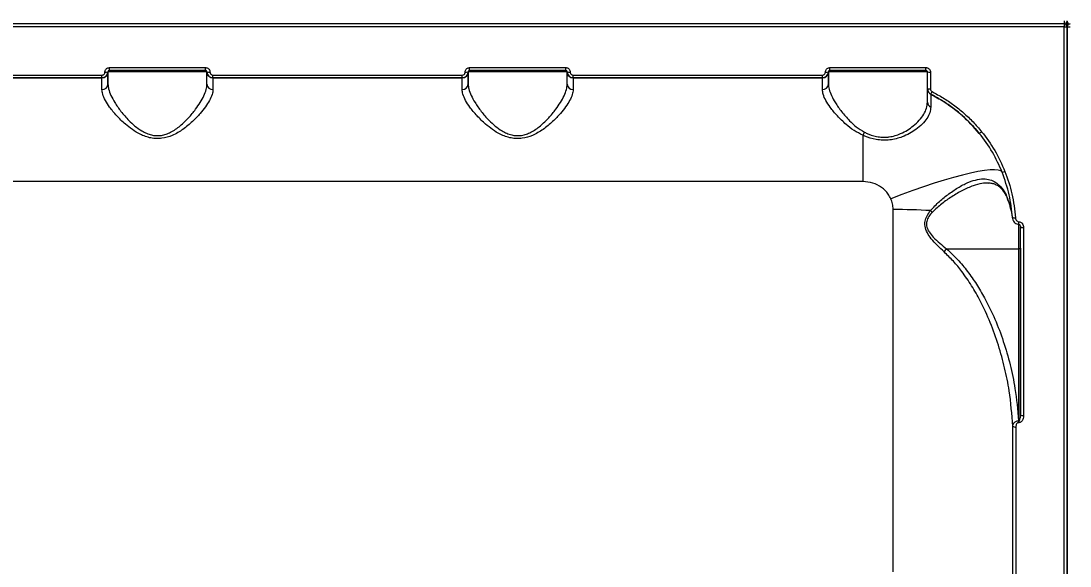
# Model space of a CAD drawing. Header units: millimetres. Extents: x -6431 to 4834, y -6422 to 4807.
# Drawn here: x 1044.2 to 1393.7, y -1097.4 to -915.8 of the extents above; entities that cross this region are included whole.
import ezdxf

# ---------------------------------------------------------------- set-up
doc = ezdxf.new("R2010")
doc.units = ezdxf.units.MM
for name, color, linetype in [('DIKOM_ОБЪЕКТ', 7, 'Continuous'), ('DIKOM_РАЗМЕР_ЗОНА', 7, 'Continuous'), ('DIKOM_РАЗМЕР_ОБЪЕКТА', 7, 'Continuous')]:
    doc.layers.add(name, color=color, linetype=linetype)
doc.styles.add('style1', font='arial.ttf', dxfattribs={"width": 0.8})
doc.dimstyles.new('1-50', dxfattribs={"dimtxt": 300, "dimasz": 200, "dimexe": 100, "dimexo": 0, "dimgap": 100, "dimtad": 0, "dimdec": 0, "dimtxsty": 'style1', "dimcen": 0, "dimclrd": 7, "dimclre": 7, "dimadec": 1, "dimazin": 2, "dimtfac": 1, "dimtdec": 0, "dimtmove": 1, "dimatfit": 3, "dimfxl": 0, "dimlwd": 25, "dimlwe": 18, "dimarcsym": 0})

# ---------------------------------------------------------------- blocks, each defined once
blk = doc.blocks.new('*D13')
at = {"layer": 'Defpoints', "color": 0, "transparency": 16777216}
for p in [(-3965.6, 378.37), (3334.4, -1220.38), (3334.4, -3843.38)]:
    blk.add_point(p, dxfattribs=at)
at = {"layer": 'DIKOM_РАЗМЕР_ОБЪЕКТА', "color": 7, "lineweight": 18, "transparency": 16777216}
for p, q in [((-3965.6, 378.37), (-3965.6, -3943.38)), ((3334.4, -1220.38), (3334.4, -3943.38))]:
    blk.add_line(p, q, dxfattribs=at)
at = {"layer": 'DIKOM_РАЗМЕР_ОБЪЕКТА', "color": 7, "lineweight": 25, "transparency": 16777216}
for p, q in [((-3765.6, -3843.38), (-182.11, -3843.38)), ((3134.4, -3843.38), (731.83, -3843.38))]:
    blk.add_line(p, q, dxfattribs=at)
at = {"layer": 'DIKOM_РАЗМЕР_ОБЪЕКТА', "color": 7, "transparency": 16777216}
for points in [[(-3765.6, -3810.04), (-3765.6, -3876.71), (-3965.6, -3843.38)], [(3134.4, -3810.04), (3134.4, -3876.71), (3334.4, -3843.38)]]:
    blk.add_solid(points, dxfattribs=at)
at = {"layer": 'DIKOM_РАЗМЕР_ОБЪЕКТА', "color": 0, "transparency": 16777216, "insert": (274.86, -3843.38), "char_height": 300, "attachment_point": 5, "style": 'style1'}
blk.add_mtext('7300', dxfattribs=at)
blk = doc.blocks.new('*D16')
at = {"layer": 'Defpoints', "color": 0, "transparency": 16777216}
for p in [(-5966.57, 409.56), (4834.4, -963.9), (4834.4, -6224.88)]:
    blk.add_point(p, dxfattribs=at)
at = {"layer": 'DIKOM_РАЗМЕР_ЗОНА', "color": 7, "lineweight": 18, "transparency": 16777216}
for p, q in [((-5966.57, 409.56), (-5966.57, -6324.88)), ((4834.4, -963.9), (4834.4, -6324.88))]:
    blk.add_line(p, q, dxfattribs=at)
at = {"layer": 'DIKOM_РАЗМЕР_ЗОНА', "color": 7, "lineweight": 25, "transparency": 16777216}
for p, q in [((-5766.57, -6224.88), (924.42, -6224.88)), ((4634.4, -6224.88), (2004.2, -6224.88))]:
    blk.add_line(p, q, dxfattribs=at)
at = {"layer": 'DIKOM_РАЗМЕР_ЗОНА', "color": 7, "transparency": 16777216}
for points in [[(-5766.57, -6191.54), (-5766.57, -6258.21), (-5966.57, -6224.88)], [(4634.4, -6191.54), (4634.4, -6258.21), (4834.4, -6224.88)]]:
    blk.add_solid(points, dxfattribs=at)
at = {"layer": 'DIKOM_РАЗМЕР_ЗОНА', "color": 0, "transparency": 16777216, "insert": (1464.31, -6224.88), "char_height": 300, "attachment_point": 5, "style": 'style1'}
blk.add_mtext('10800', dxfattribs=at)

msp = doc.modelspace()

# ---------------------------------------------------------------- linework, layer by layer
at = {"layer": 'DIKOM_ОБЪЕКТ', "color": 7, "linetype": 'Continuous', "lineweight": 15}
for p, q in [((1391.71, -916.77), (907.71, -916.77)), ((1391.71, -917.77), (907.71, -917.77)), ((1391.71, -915.76), (1391.71, -916.77)), ((1391.71, -916.77), (1391.71, -917.77)), ((1392.71, -915.79), (1392.71, -915.77)), ((1392.71, -915.79), (1392.71, -915.79)), ((1392.71, -917.7), (1392.71, -915.96)), ((1392.71, -915.97), (1392.71, -917.7)), ((1392.71, -917.75), (1392.71, -917.74)), ((1392.71, -1029.31), (1392.71, -917.77)), ((1073.21, -932.77), (1073.21, -932.77)), ((1073.21, -932.77), (1073.21, -932.77)), ((1073.21, -936.82), (1073.21, -932.77)), ((1073.71, -931.3), (1105.71, -931.3)), ((1073.71, -932.26), (1073.71, -931.3)), ((1105.71, -932.26), (1073.71, -932.26)), ((1073.71, -932.26), (1073.71, -932.27)), ((1105.71, -932.26), (1105.71, -931.3)), ((1105.71, -932.27), (1105.71, -932.26)), ((1106.21, -932.77), (1106.21, -932.81)), ((1106.21, -932.78), (1106.21, -932.77)), ((1193.21, -932.77), (1193.21, -932.77)), ((1193.21, -932.77), (1193.21, -932.77)), ((1193.21, -932.77), (1193.21, -936.82)), ((1193.21, -936.82), (1193.21, -932.77)), ((1193.71, -931.3), (1225.71, -931.3)), ((1193.71, -932.26), (1193.71, -931.3)), ((1225.71, -932.26), (1193.71, -932.26)), ((1193.71, -932.26), (1193.71, -932.27)), ((1225.71, -932.26), (1225.71, -931.3)), ((1225.71, -932.27), (1225.71, -932.26)), ((1226.21, -932.77), (1226.21, -932.81)), ((1226.21, -932.78), (1226.21, -932.77)), ((1313.21, -932.77), (1313.21, -932.77)), ((1313.21, -932.77), (1313.21, -932.77)), ((1313.21, -932.77), (1313.21, -936.82)), ((1313.21, -936.82), (1313.21, -932.77)), ((1313.71, -931.3), (1345.71, -931.3)), ((1313.71, -932.26), (1313.71, -931.3)), ((1345.71, -932.26), (1313.71, -932.26)), ((1313.71, -932.26), (1313.71, -932.27)), ((1345.71, -932.26), (1345.71, -931.3)), ((1345.71, -932.27), (1345.71, -932.26)), ((1346.21, -938.38), (1346.21, -932.77)), ((1346.21, -938.39), (1346.21, -932.77)), ((1347.21, -932.8), (1347.21, -938.43)), ((988.21, -933.81), (1071.21, -933.81)), ((988.21, -934.77), (1071.21, -934.77)), ((1071.21, -934.77), (988.21, -934.77)), ((1071.21, -934.77), (1071.21, -933.81)), ((1071.21, -938.63), (1071.21, -934.77)), ((1071.21, -934.77), (1071.21, -934.77)), ((1108.21, -933.81), (1191.21, -933.81)), ((1108.21, -934.77), (1108.21, -933.81)), ((1108.21, -934.77), (1191.21, -934.77)), ((1191.21, -934.77), (1108.21, -934.77)), ((1108.21, -934.77), (1108.21, -934.77)), ((1191.21, -934.77), (1191.21, -933.81)), ((1191.21, -938.63), (1191.21, -934.77)), ((1191.21, -934.77), (1191.21, -934.77)), ((1228.21, -933.81), (1311.21, -933.81)), ((1228.21, -934.77), (1228.21, -933.81)), ((1228.21, -934.77), (1311.21, -934.77)), ((1311.21, -934.77), (1228.21, -934.77)), ((1228.21, -934.77), (1228.21, -934.77)), ((1311.21, -934.77), (1311.21, -933.81)), ((1311.21, -938.63), (1311.21, -934.77)), ((1311.21, -934.77), (1311.21, -934.77)), ((1346.21, -938.38), (1346.21, -938.42)), ((1347.31, -940.16), (1347.31, -940.16)), ((1392.71, -941.63), (1392.71, -942.63)), ((1392.71, -942.63), (1392.71, -947.13)), ((1392.71, -947.13), (1392.71, -960.63)), ((1324.71, -953.86), (1324.71, -969.27)), ((1324.71, -969.27), (974.71, -969.27)), ((1372.81, -974.92), (1372.82, -974.94)), ((1376.62, -982.67), (1376.71, -982.67)), ((1376.62, -983.51), (1376.62, -982.67)), ((1376.62, -983.51), (1376.71, -983.51)), ((1376.71, -983.51), (1376.71, -982.67)), ((1376.71, -991.69), (1376.71, -983.5)), ((1377.21, -988.48), (1377.21, -984.25)), ((1377.21, -1046.97), (1377.21, -984.45)), ((1378.21, -984.61), (1378.21, -1047.28)), ((1377.21, -990.73), (1377.21, -988.48)), ((1352.6, -991.69), (1376.71, -991.69)), ((1376.71, -1048.97), (1376.71, -991.69)), ((1377.21, -991.52), (1377.21, -1046.97)), ((1374.65, -1114.97), (1374.65, -1050.78)), ((1375.65, -1051.08), (1375.65, -1115.41)), ((1376.59, -1048.97), (1376.71, -1048.97)), ((1376.59, -1048.97), (1376.59, -1049.62)), ((1376.71, -1049.62), (1376.59, -1049.62)), ((1376.71, -1048.97), (1376.71, -1049.62)), ((1392.71, -1075.82), (1392.71, -1076.82)), ((1392.71, -1076.82), (1392.71, -1081.32)), ((1392.71, -1081.32), (1392.71, -1094.82)), ((1392.71, -1094.95), (1392.71, -1095.82))]:
    msp.add_line(p, q, dxfattribs=at)
at = {"layer": 'DIKOM_ОБЪЕКТ', "color": 7, "linetype": 'Continuous', "lineweight": 15, "flags": 128}
for points in [[(1391.71, -1105.76), (1391.71, -1094.8), (1391.71, -1083.69), (1391.71, -1072.43), (1391.71, -1061.04), (1391.71, -1049.54), (1391.71, -1037.92), (1391.71, -1026.2), (1391.71, -1014.38), (1391.71, -1002.49), (1391.71, -990.52), (1391.71, -978.49), (1391.71, -966.41), (1391.71, -954.29), (1391.71, -942.13), (1391.71, -929.95), (1391.71, -917.77)], [(1392.71, -1105.31), (1392.71, -1094.38), (1392.71, -1083.29), (1392.71, -1072.06), (1392.71, -1060.7), (1392.71, -1049.22), (1392.71, -1037.63), (1392.71, -1025.94), (1392.71, -1014.15), (1392.71, -1002.28), (1392.71, -990.35), (1392.71, -978.34), (1392.71, -966.29), (1392.71, -954.2), (1392.71, -942.07), (1392.71, -929.92), (1392.71, -917.76)], [(1392.71, -917.76), (1392.71, -929.92), (1392.71, -942.07), (1392.71, -954.2), (1392.71, -966.29), (1392.71, -978.34), (1392.71, -990.35), (1392.71, -1002.28), (1392.71, -1014.15), (1392.71, -1025.94), (1392.71, -1037.63), (1392.71, -1049.22), (1392.71, -1060.7), (1392.71, -1072.06), (1392.71, -1083.29), (1392.71, -1094.38), (1392.71, -1105.31)], [(1073.21, -932.77), (1073.21, -932.83), (1073.21, -933.02), (1073.21, -933.34), (1073.21, -933.79), (1073.21, -934.36), (1073.21, -935.06), (1073.21, -935.88), (1073.21, -936.82)], [(1106.21, -932.77), (1106.03, -932.77), (1105.48, -932.77), (1104.58, -932.77), (1103.34, -932.77), (1101.81, -932.77), (1100, -932.77), (1097.96, -932.77), (1095.74, -932.77), (1093.38, -932.77), (1090.94, -932.77), (1088.48, -932.77), (1086.04, -932.77), (1083.68, -932.77), (1081.46, -932.77), (1079.42, -932.77), (1077.62, -932.77), (1076.08, -932.77), (1074.84, -932.77), (1073.94, -932.77), (1073.39, -932.77), (1073.21, -932.77)], [(1073.71, -932.27), (1073.89, -932.27), (1074.42, -932.27), (1075.29, -932.27), (1076.49, -932.27), (1077.98, -932.27), (1079.73, -932.27), (1081.71, -932.27), (1083.86, -932.27), (1086.15, -932.27), (1088.51, -932.27), (1090.91, -932.27), (1093.27, -932.27), (1095.56, -932.27), (1097.71, -932.27), (1099.69, -932.27), (1101.44, -932.27), (1102.93, -932.27), (1104.13, -932.27), (1105, -932.27), (1105.53, -932.27), (1105.71, -932.27)], [(1089.71, -932.27), (1090.98, -932.27), (1092.14, -932.27), (1093.11, -932.27), (1093.8, -932.27), (1094.16, -932.27), (1094.16, -932.27), (1093.8, -932.27), (1093.11, -932.27), (1092.14, -932.27), (1090.98, -932.27), (1089.71, -932.27), (1088.44, -932.27), (1087.28, -932.27), (1086.31, -932.27), (1085.62, -932.27), (1085.26, -932.27), (1085.26, -932.27), (1085.62, -932.27), (1086.31, -932.27), (1087.28, -932.27), (1088.44, -932.27), (1089.71, -932.27)], [(1106.21, -936.82), (1106.21, -935.88), (1106.21, -935.06), (1106.21, -934.36), (1106.21, -933.79), (1106.21, -933.34), (1106.21, -933.02), (1106.21, -932.83), (1106.21, -932.77)], [(1226.21, -932.77), (1226.03, -932.77), (1225.48, -932.77), (1224.58, -932.77), (1223.34, -932.77), (1221.81, -932.77), (1220, -932.77), (1217.96, -932.77), (1215.74, -932.77), (1213.38, -932.77), (1210.94, -932.77), (1208.48, -932.77), (1206.04, -932.77), (1203.68, -932.77), (1201.46, -932.77), (1199.42, -932.77), (1197.62, -932.77), (1196.08, -932.77), (1194.84, -932.77), (1193.94, -932.77), (1193.39, -932.77), (1193.21, -932.77)], [(1193.71, -932.27), (1193.89, -932.27), (1194.42, -932.27), (1195.29, -932.27), (1196.49, -932.27), (1197.98, -932.27), (1199.73, -932.27), (1201.71, -932.27), (1203.86, -932.27), (1206.15, -932.27), (1208.51, -932.27), (1210.91, -932.27), (1213.27, -932.27), (1215.56, -932.27), (1217.71, -932.27), (1219.69, -932.27), (1221.44, -932.27), (1222.93, -932.27), (1224.13, -932.27), (1225, -932.27), (1225.53, -932.27), (1225.71, -932.27)], [(1209.71, -932.27), (1210.98, -932.27), (1212.14, -932.27), (1213.11, -932.27), (1213.8, -932.27), (1214.16, -932.27), (1214.16, -932.27), (1213.8, -932.27), (1213.11, -932.27), (1212.14, -932.27), (1210.98, -932.27), (1209.71, -932.27), (1208.44, -932.27), (1207.28, -932.27), (1206.31, -932.27), (1205.62, -932.27), (1205.26, -932.27), (1205.26, -932.27), (1205.62, -932.27), (1206.31, -932.27), (1207.28, -932.27), (1208.44, -932.27), (1209.71, -932.27)], [(1226.21, -936.82), (1226.21, -935.88), (1226.21, -935.06), (1226.21, -934.36), (1226.21, -933.79), (1226.21, -933.34), (1226.21, -933.02), (1226.21, -932.83), (1226.21, -932.77)], [(1346.21, -932.77), (1346.03, -932.77), (1345.48, -932.77), (1344.58, -932.77), (1343.34, -932.77), (1341.81, -932.77), (1340, -932.77), (1337.96, -932.77), (1335.74, -932.77), (1333.38, -932.77), (1330.94, -932.77), (1328.48, -932.77), (1326.04, -932.77), (1323.68, -932.77), (1321.46, -932.77), (1319.42, -932.77), (1317.62, -932.77), (1316.08, -932.77), (1314.84, -932.77), (1313.94, -932.77), (1313.39, -932.77), (1313.21, -932.77)], [(1313.71, -932.27), (1313.89, -932.27), (1314.42, -932.27), (1315.29, -932.27), (1316.49, -932.27), (1317.98, -932.27), (1319.73, -932.27), (1321.71, -932.27), (1323.86, -932.27), (1326.15, -932.27), (1328.51, -932.27), (1330.91, -932.27), (1333.27, -932.27), (1335.56, -932.27), (1337.71, -932.27), (1339.69, -932.27), (1341.44, -932.27), (1342.93, -932.27), (1344.13, -932.27), (1345, -932.27), (1345.53, -932.27), (1345.71, -932.27)], [(1329.71, -932.27), (1330.98, -932.27), (1332.14, -932.27), (1333.11, -932.27), (1333.8, -932.27), (1334.16, -932.27), (1334.16, -932.27), (1333.8, -932.27), (1333.11, -932.27), (1332.14, -932.27), (1330.98, -932.27), (1329.71, -932.27), (1328.44, -932.27), (1327.28, -932.27), (1326.31, -932.27), (1325.62, -932.27), (1325.26, -932.27), (1325.26, -932.27), (1325.62, -932.27), (1326.31, -932.27), (1327.28, -932.27), (1328.44, -932.27), (1329.71, -932.27)], [(1108.21, -934.77), (1108.21, -934.83), (1108.21, -935.01), (1108.21, -935.32), (1108.21, -935.74), (1108.21, -936.29), (1108.21, -936.95), (1108.21, -937.73), (1108.21, -938.63)], [(1228.21, -934.77), (1228.21, -934.83), (1228.21, -935.01), (1228.21, -935.32), (1228.21, -935.74), (1228.21, -936.29), (1228.21, -936.95), (1228.21, -937.73), (1228.21, -938.63)], [(1371.1, -966.15), (1370.63, -965.74), (1369.79, -965.47), (1368.59, -965.36), (1367.06, -965.41), (1365.2, -965.61), (1363.03, -965.96), (1360.58, -966.47), (1357.86, -967.11), (1354.91, -967.9), (1351.75, -968.81), (1348.41, -969.85), (1344.94, -970.99), (1341.35, -972.24), (1337.69, -973.57), (1334, -974.98)], [(1372.76, -974.59), (1372.79, -974.84), (1372.81, -974.92)], [(1334.76, -1099.3), (1334.76, -1088.98), (1334.76, -1078.5), (1334.76, -1067.87), (1334.76, -1057.1), (1334.76, -1046.19), (1334.76, -1035.17), (1334.76, -1024.04), (1334.76, -1012.81), (1334.76, -1001.49), (1334.76, -990.09), (1334.76, -978.62)], [(1392.71, -981.73), (1392.71, -981.75), (1392.71, -982.05), (1392.71, -982.69), (1392.71, -983.62), (1392.71, -984.76), (1392.71, -986.01), (1392.71, -987.29), (1392.71, -988.48), (1392.71, -989.49), (1392.71, -990.23), (1392.71, -990.65), (1392.71, -990.73)], [(1392.71, -983.98), (1392.71, -982.97), (1392.71, -982.23), (1392.71, -981.81), (1392.71, -981.75), (1392.71, -982.05), (1392.71, -982.69), (1392.71, -983.62), (1392.71, -984.76), (1392.71, -986.01), (1392.71, -987.29), (1392.71, -988.48), (1392.71, -989.49), (1392.71, -990.23), (1392.71, -990.65), (1392.71, -990.71), (1392.71, -990.41), (1392.71, -989.76), (1392.71, -988.84), (1392.71, -987.7), (1392.71, -986.44), (1392.71, -985.17), (1392.71, -983.98)], [(1377.21, -991.52), (1377.2, -991.55), (1377.17, -991.59), (1377.13, -991.61), (1377.06, -991.64), (1376.99, -991.66), (1376.9, -991.67), (1376.81, -991.68), (1376.71, -991.69)], [(1392.71, -1025.3), (1392.71, -1023.57), (1392.71, -1021.72), (1392.71, -1019.82), (1392.71, -1017.94), (1392.71, -1016.14), (1392.71, -1014.5), (1392.71, -1013.06), (1392.71, -1011.89), (1392.71, -1011.01), (1392.71, -1010.48), (1392.71, -1010.3), (1392.71, -1010.48), (1392.71, -1011.01), (1392.71, -1011.88), (1392.71, -1013.06), (1392.71, -1014.5), (1392.71, -1016.14), (1392.71, -1017.94), (1392.71, -1019.82), (1392.71, -1021.72), (1392.71, -1023.57), (1392.71, -1025.3), (1392.71, -1026.84), (1392.71, -1028.16), (1392.71, -1029.19), (1392.71, -1029.89), (1392.71, -1030.25), (1392.71, -1030.25), (1392.71, -1029.89), (1392.71, -1029.19), (1392.71, -1028.16), (1392.71, -1026.85), (1392.71, -1025.3)], [(1377.21, -1046.97), (1377.23, -1047.03), (1377.29, -1047.09), (1377.38, -1047.14), (1377.5, -1047.19), (1377.65, -1047.23), (1377.83, -1047.26), (1378.02, -1047.27), (1378.21, -1047.28)]]:
    msp.add_lwpolyline(points, dxfattribs=at)
at = {"layer": 'DIKOM_ОБЪЕКТ', "color": 7, "linetype": 'Continuous', "lineweight": 15}
for centre, radius, start, end in [((1391.71, -915.77), 1, 270.0003, 0.0065), ((1391.71, -915.77), 1, 270.0139, 359.9793), ((1391.71, -917.76), 1, 359.9906, 90.0094), ((1391.97, -813.11), 104.66, 269.8561, 270.4035), ((1393.71, -915.77), 1, 181.1719, 270.0014), ((1393.71, -915.77), 1, 181.1798, 269.9935), ((1393.71, -917.76), 1, 89.9984, 180.0016), ((1393.45, -813.08), 104.69, 269.5966, 270.1438), ((1071.21, -932.77), 2, 270.0008, 359.9992), ((1072.46, -926.2), 6.61, 267.8352, 276.5201), ((1106.96, -926.2), 6.61, 263.4805, 272.1642), ((1108.21, -932.77), 2, 181.176, 270.0008), ((1191.21, -932.77), 2, 270.0008, 359.9992), ((1192.46, -926.2), 6.61, 267.8352, 276.5201), ((1226.96, -926.2), 6.61, 263.4799, 272.1648), ((1228.21, -932.77), 2, 181.176, 270.0008), ((1311.21, -932.77), 2, 270.0008, 359.9992), ((1312.46, -926.2), 6.61, 267.8352, 276.5201), ((1346.96, -926.2), 6.61, 263.4799, 272.1648), ((1071.3, -936.72), 1.91, 267.248, 356.9441), ((1108.12, -936.72), 1.91, 183.0508, 272.7536), ((1191.3, -936.72), 1.91, 267.2444, 356.9512), ((1228.12, -936.72), 1.91, 183.0488, 272.7556), ((1311.3, -936.72), 1.91, 267.2464, 356.9492), ((1346.96, -933.52), 4.91, 261.2089, 272.9089), ((1348.21, -938.38), 2, 181.1811, 243.1272), ((1339.07, -935.18), 9.63, 328.8424, 334.5124), ((1347.97, -942.81), 1.76, 181.8272, 248.8636), ((1318.35, -949.91), 7.49, 328.1518, 337.1658), ((1361.85, -950.05), 3.57, 297.49, 312.7784), ((1370.95, -963.77), 2.38, 273.7775, 297.0914), ((1334.88, -1215.3), 236.68, 87.007, 90.029), ((1351.4, -974.52), 6.07, 226.7276, 234.3582), ((1375.19, -979.43), 1.98, 250.9124, 280.1831), ((1377.97, -982.94), 1.69, 243.3637, 278.297), ((1358.72, -997.66), 8.55, 135.7066, 144.5952), ((1375.45, -1049.94), 1.16, 226.867, 280.0464)]:
    msp.add_arc(centre, radius, start, end, dxfattribs=at)
for points, knots in [([(1073.21, -932.77), (1073.2, -932.91), (1073.18, -933.29), (1072.94, -933.85), (1072.48, -934.35), (1071.88, -934.7), (1071.43, -934.74), (1071.21, -934.77)], [0, 0, 0, 0, 0.141708, 0.356386, 0.570962, 0.785454, 1, 1, 1, 1]), ([(1071.21, -933.81), (1071.32, -933.79), (1071.55, -933.77), (1071.85, -933.6), (1072.07, -933.35), (1072.19, -933.06), (1072.21, -932.88), (1072.21, -932.8)], [0, 0, 0, 0, 0.214252, 0.428568, 0.643211, 0.858083, 1, 1, 1, 1]), ([(1072.21, -932.8), (1072.22, -932.69), (1072.24, -932.41), (1072.42, -931.99), (1072.76, -931.61), (1073.2, -931.35), (1073.54, -931.32), (1073.71, -931.3)], [0, 0, 0, 0, 0.141867, 0.356732, 0.571362, 0.785725, 1, 1, 1, 1]), ([(1073.71, -932.26), (1073.65, -932.27), (1073.54, -932.28), (1073.39, -932.37), (1073.28, -932.49), (1073.22, -932.64), (1073.21, -932.73), (1073.21, -932.77)], [0, 0, 0, 0, 0.213898, 0.428204, 0.642682, 0.857802, 1, 1, 1, 1]), ([(1105.71, -931.3), (1105.82, -931.31), (1106.1, -931.33), (1106.52, -931.51), (1106.9, -931.85), (1107.16, -932.3), (1107.19, -932.63), (1107.21, -932.8)], [0, 0, 0, 0, 0.140595, 0.355076, 0.569857, 0.784879, 1, 1, 1, 1]), ([(1106.21, -932.77), (1106.2, -932.71), (1106.19, -932.6), (1106.11, -932.45), (1105.98, -932.33), (1105.84, -932.27), (1105.75, -932.27), (1105.71, -932.26)], [0, 0, 0, 0, 0.215479, 0.430687, 0.645356, 0.859607, 1, 1, 1, 1]), ([(1108.21, -934.77), (1108.06, -934.76), (1107.69, -934.73), (1107.13, -934.49), (1106.62, -934.04), (1106.28, -933.44), (1106.23, -932.99), (1106.21, -932.77)], [0, 0, 0, 0, 0.140713, 0.355453, 0.570312, 0.785176, 1, 1, 1, 1]), ([(1107.21, -932.8), (1107.22, -932.92), (1107.24, -933.14), (1107.42, -933.44), (1107.67, -933.67), (1107.95, -933.79), (1108.14, -933.8), (1108.21, -933.81)], [0, 0, 0, 0, 0.215141, 0.430181, 0.645008, 0.859486, 1, 1, 1, 1]), ([(1193.21, -932.77), (1193.2, -932.91), (1193.18, -933.29), (1192.94, -933.85), (1192.48, -934.35), (1191.88, -934.7), (1191.43, -934.74), (1191.21, -934.77)], [0, 0, 0, 0, 0.141708, 0.356386, 0.570962, 0.785454, 1, 1, 1, 1]), ([(1191.21, -933.81), (1191.32, -933.79), (1191.55, -933.77), (1191.85, -933.6), (1192.07, -933.35), (1192.19, -933.06), (1192.21, -932.88), (1192.21, -932.8)], [0, 0, 0, 0, 0.214252, 0.428568, 0.643211, 0.858083, 1, 1, 1, 1]), ([(1192.21, -932.8), (1192.22, -932.69), (1192.24, -932.41), (1192.42, -931.99), (1192.76, -931.61), (1193.2, -931.35), (1193.54, -931.32), (1193.71, -931.3)], [0, 0, 0, 0, 0.141866, 0.356728, 0.571322, 0.785727, 1, 1, 1, 1]), ([(1193.71, -932.26), (1193.65, -932.27), (1193.54, -932.28), (1193.39, -932.37), (1193.28, -932.49), (1193.22, -932.64), (1193.21, -932.73), (1193.21, -932.77)], [0, 0, 0, 0, 0.213898, 0.428203, 0.642682, 0.857802, 1, 1, 1, 1]), ([(1225.71, -931.3), (1225.82, -931.31), (1226.1, -931.33), (1226.52, -931.51), (1226.9, -931.85), (1227.16, -932.3), (1227.19, -932.63), (1227.21, -932.8)], [0, 0, 0, 0, 0.140595, 0.355076, 0.569857, 0.784879, 1, 1, 1, 1]), ([(1226.21, -932.77), (1226.2, -932.71), (1226.19, -932.6), (1226.11, -932.45), (1225.98, -932.33), (1225.84, -932.27), (1225.75, -932.27), (1225.71, -932.26)], [0, 0, 0, 0, 0.215479, 0.430687, 0.645356, 0.859607, 1, 1, 1, 1]), ([(1228.21, -934.77), (1228.06, -934.76), (1227.69, -934.73), (1227.13, -934.49), (1226.62, -934.04), (1226.28, -933.44), (1226.23, -932.99), (1226.21, -932.77)], [0, 0, 0, 0, 0.140713, 0.355453, 0.570312, 0.785176, 1, 1, 1, 1]), ([(1227.21, -932.8), (1227.22, -932.92), (1227.24, -933.14), (1227.42, -933.44), (1227.67, -933.67), (1227.95, -933.79), (1228.14, -933.8), (1228.21, -933.81)], [0, 0, 0, 0, 0.215141, 0.430181, 0.645008, 0.859486, 1, 1, 1, 1]), ([(1313.21, -932.77), (1313.2, -932.91), (1313.18, -933.29), (1312.94, -933.85), (1312.48, -934.35), (1311.88, -934.7), (1311.43, -934.74), (1311.21, -934.77)], [0, 0, 0, 0, 0.141709, 0.356386, 0.570962, 0.785454, 1, 1, 1, 1]), ([(1311.21, -933.81), (1311.32, -933.79), (1311.55, -933.77), (1311.85, -933.6), (1312.07, -933.35), (1312.19, -933.06), (1312.21, -932.88), (1312.21, -932.8)], [0, 0, 0, 0, 0.214252, 0.428569, 0.643211, 0.858083, 1, 1, 1, 1]), ([(1312.21, -932.8), (1312.22, -932.69), (1312.24, -932.41), (1312.42, -931.99), (1312.76, -931.61), (1313.2, -931.35), (1313.54, -931.32), (1313.71, -931.3)], [0, 0, 0, 0, 0.141866, 0.356728, 0.571322, 0.785727, 1, 1, 1, 1]), ([(1313.71, -932.26), (1313.65, -932.27), (1313.54, -932.28), (1313.39, -932.37), (1313.28, -932.49), (1313.22, -932.64), (1313.21, -932.73), (1313.21, -932.77)], [0, 0, 0, 0, 0.213898, 0.428204, 0.642685, 0.857802, 1, 1, 1, 1]), ([(1345.71, -931.3), (1345.82, -931.31), (1346.1, -931.33), (1346.52, -931.51), (1346.9, -931.85), (1347.16, -932.3), (1347.19, -932.63), (1347.21, -932.8)], [0, 0, 0, 0, 0.140595, 0.355076, 0.569857, 0.784879, 1, 1, 1, 1]), ([(1346.21, -932.77), (1346.2, -932.71), (1346.19, -932.6), (1346.11, -932.45), (1345.98, -932.33), (1345.84, -932.27), (1345.75, -932.27), (1345.71, -932.26)], [0, 0, 0, 0, 0.215479, 0.430687, 0.645354, 0.859607, 1, 1, 1, 1]), ([(1108.21, -938.63), (1108.15, -939.17), (1108.02, -940.28), (1107.1, -942.25), (1105.75, -944.38), (1103.88, -946.75), (1101.41, -949.33), (1098.34, -951.9), (1094.92, -953.94), (1091.81, -954.89), (1089.36, -955.02), (1087.49, -954.8), (1085.65, -954.28), (1083.54, -953.37), (1081.29, -951.98), (1078.65, -949.9), (1076.04, -947.33), (1073.83, -944.63), (1072.29, -942.21), (1071.38, -940.22), (1071.26, -939.12), (1071.21, -938.63)], [0, 0, 0, 0, 0.054582, 0.111031, 0.165946, 0.222012, 0.289071, 0.35796, 0.422672, 0.477403, 0.504749, 0.5331, 0.562354, 0.592382, 0.639888, 0.688585, 0.759284, 0.832059, 0.890159, 0.949868, 1, 1, 1, 1]), ([(1073.21, -936.82), (1073.26, -937.34), (1073.36, -938.48), (1074.16, -940.56), (1075.52, -943.07), (1077.49, -945.92), (1079.78, -948.59), (1082.16, -950.81), (1084.15, -952.26), (1086.06, -953.24), (1087.99, -953.9), (1089.72, -954.04), (1091.34, -953.85), (1092.63, -953.53), (1094.82, -952.58), (1097.42, -950.74), (1100.14, -948.06), (1102.32, -945.38), (1104.01, -942.88), (1105.2, -940.67), (1106.04, -938.58), (1106.15, -937.41), (1106.21, -936.82)], [0, 0, 0, 0, 0.050714, 0.109915, 0.170724, 0.242652, 0.316474, 0.363749, 0.411987, 0.440045, 0.468859, 0.5101, 0.521087, 0.546819, 0.573408, 0.636933, 0.704611, 0.77415, 0.830251, 0.887331, 0.94288, 1, 1, 1, 1]), ([(1228.21, -938.63), (1228.15, -939.17), (1228.02, -940.28), (1227.1, -942.25), (1225.75, -944.38), (1223.88, -946.75), (1221.41, -949.33), (1218.34, -951.9), (1214.92, -953.94), (1211.81, -954.89), (1209.36, -955.02), (1207.49, -954.8), (1205.65, -954.28), (1203.54, -953.37), (1201.29, -951.98), (1198.65, -949.9), (1196.04, -947.33), (1193.83, -944.63), (1192.29, -942.21), (1191.38, -940.22), (1191.26, -939.12), (1191.21, -938.63)], [0, 0, 0, 0, 0.054582, 0.111031, 0.165946, 0.222012, 0.289071, 0.35796, 0.422672, 0.477403, 0.504749, 0.5331, 0.562354, 0.592382, 0.63989, 0.688585, 0.759284, 0.83206, 0.890159, 0.949868, 1, 1, 1, 1]), ([(1193.21, -936.82), (1193.26, -937.34), (1193.36, -938.48), (1194.16, -940.56), (1195.52, -943.07), (1197.49, -945.92), (1199.78, -948.59), (1202.16, -950.81), (1204.15, -952.26), (1206.06, -953.24), (1207.99, -953.9), (1209.72, -954.04), (1211.34, -953.85), (1212.63, -953.53), (1214.82, -952.58), (1217.42, -950.74), (1220.14, -948.06), (1222.32, -945.38), (1224.01, -942.88), (1225.2, -940.67), (1226.04, -938.58), (1226.15, -937.41), (1226.21, -936.82)], [0, 0, 0, 0, 0.050714, 0.109915, 0.170725, 0.242652, 0.316473, 0.36375, 0.411987, 0.440045, 0.468858, 0.510101, 0.521087, 0.546819, 0.573408, 0.636933, 0.704611, 0.774149, 0.830251, 0.887331, 0.94288, 1, 1, 1, 1]), ([(1324.71, -953.86), (1323.7, -953.35), (1321.66, -952.3), (1318.82, -950.05), (1316.11, -947.41), (1313.88, -944.7), (1312.32, -942.27), (1311.39, -940.25), (1311.27, -939.14), (1311.21, -938.63)], [0, 0, 0, 0, 0.1261, 0.256729, 0.424338, 0.596865, 0.735301, 0.877569, 1, 1, 1, 1]), ([(1313.21, -936.82), (1313.26, -937.36), (1313.37, -938.51), (1314.19, -940.63), (1315.56, -943.15), (1317.54, -946), (1319.93, -948.73), (1322.46, -951.13), (1324.31, -952.25), (1325.25, -952.82)], [0, 0, 0, 0, 0.122709, 0.26246, 0.406017, 0.574924, 0.748262, 0.872368, 1, 1, 1, 1]), ([(1347.31, -940.16), (1347.25, -940.13), (1347.01, -940), (1346.62, -939.65), (1346.28, -939.05), (1346.23, -938.6), (1346.21, -938.38)], [0, 0, 0, 0, 0.080638, 0.387087, 0.693569, 1, 1, 1, 1]), ([(1346.21, -942.87), (1346.21, -942.02), (1346.21, -940.28), (1346.21, -938.71), (1346.21, -938.49), (1346.21, -938.38)], [0, 0, 0, 0, 0.317517, 0.653917, 1, 1, 1, 1]), ([(1347.21, -938.43), (1347.22, -938.54), (1347.24, -938.77), (1347.42, -939.07), (1347.61, -939.24), (1347.73, -939.31), (1347.76, -939.32)], [0, 0, 0, 0, 0.306714, 0.613269, 0.919548, 1, 1, 1, 1]), ([(1347.76, -939.32), (1349, -939.99), (1351.48, -941.33), (1354.98, -943.72), (1358.31, -946.39), (1361.45, -949.36), (1363.33, -951.56), (1364.27, -952.66)], [0, 0, 0, 0, 0.197685, 0.395386, 0.593089, 0.796545, 1, 1, 1, 1]), ([(1325.25, -952.82), (1325.45, -952.92), (1326.7, -953.54), (1328.69, -954.25), (1331.19, -954.56), (1332.6, -954.51), (1334.03, -954.33), (1335.47, -954.01), (1337.53, -953.25), (1339.6, -952.15), (1341.71, -950.64), (1343.59, -948.85), (1345.06, -946.86), (1346.02, -944.84), (1346.15, -943.53), (1346.21, -942.87)], [0, 0, 0, 0, 0.020101, 0.128725, 0.185272, 0.244007, 0.254864, 0.316795, 0.380591, 0.46642, 0.554631, 0.663823, 0.776164, 0.886556, 1, 1, 1, 1]), ([(1347.31, -940.16), (1347.31, -940.26), (1347.31, -940.45), (1347.32, -941.86), (1347.33, -943.34), (1347.33, -944.21), (1347.34, -944.46)], [0, 0, 0, 0, 0.336234, 0.682236, 0.908786, 1, 1, 1, 1]), ([(1347.31, -940.16), (1348.76, -940.95), (1351.69, -942.54), (1355.87, -945.56), (1359.9, -949.06), (1362.29, -951.82), (1363.49, -953.21)], [0, 0, 0, 0, 0.237388, 0.477158, 0.737009, 1, 1, 1, 1]), ([(1363.49, -953.21), (1361.66, -951.15), (1358.87, -948.02), (1354.48, -944.53), (1350.99, -942.14), (1348.52, -940.82), (1347.31, -940.16)], [0, 0, 0, 0, 0.39517, 0.598673, 0.802181, 1, 1, 1, 1]), ([(1347.34, -944.46), (1347.27, -945.08), (1347.15, -946.33), (1346.14, -948.25), (1344.56, -950.15), (1342.55, -951.85), (1340.27, -953.29), (1338.05, -954.33), (1335.81, -955.04), (1333.66, -955.45), (1331.38, -955.55), (1328.54, -955.26), (1326.3, -954.56), (1324.92, -953.96), (1324.71, -953.86)], [0, 0, 0, 0, 0.110101, 0.220217, 0.329287, 0.43831, 0.524964, 0.611516, 0.675343, 0.739096, 0.803995, 0.868889, 0.979733, 1, 1, 1, 1]), ([(1371.1, -966.15), (1370.1, -963.88), (1368.06, -959.28), (1365.03, -955.25), (1363.49, -953.21)], [0, 0, 0, 0, 0.494152, 1, 1, 1, 1]), ([(1364.27, -952.66), (1365.8, -954.7), (1368.89, -958.82), (1370.98, -963.52), (1372.03, -965.89)], [0, 0, 0, 0, 0.494179, 1, 1, 1, 1]), ([(1374.54, -981.3), (1374.27, -978.74), (1373.72, -973.57), (1371.98, -968.64), (1371.1, -966.15)], [0, 0, 0, 0, 0.493845, 1, 1, 1, 1]), ([(1372.03, -965.89), (1372.91, -968.38), (1374.69, -973.41), (1375.25, -978.7), (1375.54, -981.37)], [0, 0, 0, 0, 0.493841, 1, 1, 1, 1]), ([(1334, -974.98), (1333.73, -974.46), (1332.99, -973), (1330.98, -971.08), (1328.03, -969.56), (1325.82, -969.37), (1324.71, -969.27)], [0, 0, 0, 0, 0.152957, 0.428366, 0.711435, 1, 1, 1, 1]), ([(1347.24, -978.94), (1348.21, -977.89), (1350.16, -975.8), (1353.46, -973.24), (1356.76, -971.01), (1359.96, -969.41), (1362.88, -968.5), (1365.39, -968.3), (1367.56, -968.75), (1369.43, -969.75), (1371.06, -971.4), (1372.13, -973.13), (1372.64, -974.3), (1372.76, -974.59)], [0, 0, 0, 0, 0.103678, 0.207543, 0.320575, 0.433541, 0.533813, 0.634002, 0.718488, 0.802911, 0.887957, 0.972927, 1, 1, 1, 1]), ([(1366.46, -969.79), (1365.76, -969.8), (1364.15, -969.83), (1361.28, -970.67), (1357.91, -972.14), (1354.42, -974.21), (1350.96, -976.55), (1348.89, -978.49), (1347.86, -979.46)], [0, 0, 0, 0, 0.124914, 0.288823, 0.475069, 0.661423, 0.830867, 1, 1, 1, 1]), ([(1366.45, -969.76), (1366.63, -969.75), (1367.27, -969.72), (1368.24, -969.94), (1369.35, -970.4), (1370.31, -971.09), (1371.19, -972.01), (1371.97, -973.17), (1372.52, -974.17), (1372.76, -974.81), (1372.81, -974.95)], [0, 0, 0, 0, 0.061719, 0.230333, 0.405876, 0.553124, 0.692063, 0.839867, 0.96683, 1, 1, 1, 1]), ([(1334.76, -978.62), (1334.76, -978.56), (1334.76, -977.92), (1334.63, -976.67), (1334.21, -975.55), (1334, -974.98)], [0, 0, 0, 0, 0.046809, 0.51427, 1, 1, 1, 1]), ([(1372.76, -974.59), (1373.13, -975.57), (1373.95, -977.77), (1374.33, -980.04), (1374.54, -981.3)], [0, 0, 0, 0, 0.445113, 1, 1, 1, 1]), ([(1372.76, -974.94), (1372.85, -975.15), (1373.31, -976.26), (1373.93, -978.31), (1374.38, -980.28), (1374.48, -981.33), (1374.5, -981.45)], [0, 0, 0, 0, 0.101128, 0.522003, 0.94416, 1, 1, 1, 1]), ([(1351.75, -992.71), (1351.01, -992.02), (1349.52, -990.64), (1347.62, -988.54), (1346.12, -986.4), (1345.32, -984.37), (1345.35, -982.35), (1346.03, -980.55), (1346.82, -979.49), (1347.24, -978.94)], [0, 0, 0, 0, 0.184778, 0.369249, 0.50908, 0.652215, 0.75086, 0.870211, 1, 1, 1, 1]), ([(1347.86, -979.46), (1347.43, -979.94), (1346.61, -980.85), (1345.88, -982.45), (1345.85, -984.18), (1346.34, -985.32), (1347.1, -986.57), (1348.29, -988), (1350.28, -989.86), (1351.82, -991.08), (1352.6, -991.69)], [0, 0, 0, 0, 0.1298, 0.245131, 0.338464, 0.455787, 0.477232, 0.617725, 0.808688, 1, 1, 1, 1]), ([(1374.57, -981.44), (1374.57, -981.48), (1374.58, -981.83), (1374.83, -982.42), (1375.33, -983.06), (1375.94, -983.41), (1376.4, -983.55), (1376.61, -983.51), (1376.62, -983.51)], [0, 0, 0, 0, 0.037473, 0.332082, 0.575143, 0.792379, 0.996419, 1, 1, 1, 1]), ([(1375.54, -981.37), (1375.56, -981.54), (1375.61, -981.87), (1375.84, -982.27), (1376.13, -982.53), (1376.39, -982.65), (1376.55, -982.66), (1376.62, -982.67)], [0, 0, 0, 0, 0.273462, 0.539324, 0.738757, 0.898969, 1, 1, 1, 1]), ([(1376.65, -983.52), (1376.67, -983.52), (1376.7, -983.51), (1376.75, -983.51), (1376.82, -983.54), (1376.93, -983.62), (1377.08, -983.82), (1377.2, -984.11), (1377.19, -984.34), (1377.19, -984.45)], [0, 0, 0, 0, 0.041275, 0.07583, 0.121069, 0.224823, 0.421838, 0.731929, 1, 1, 1, 1]), ([(1376.71, -982.67), (1376.82, -982.68), (1377.07, -982.7), (1377.46, -982.9), (1377.85, -983.29), (1378.15, -983.88), (1378.19, -984.36), (1378.21, -984.61)], [0, 0, 0, 0, 0.120622, 0.278373, 0.470607, 0.72082, 1, 1, 1, 1]), ([(1352.6, -991.69), (1353.85, -992.86), (1356.36, -995.2), (1359.64, -999.2), (1362.61, -1003.47), (1365.73, -1008.77), (1368.79, -1015.1), (1371.62, -1022.56), (1373.84, -1030.27), (1375.7, -1039.09), (1376.27, -1045.37), (1376.59, -1048.97)], [0, 0, 0, 0, 0.079267, 0.158593, 0.240588, 0.322608, 0.447232, 0.571893, 0.699862, 0.827837, 1, 1, 1, 1]), ([(1374.65, -1050.78), (1374.34, -1046.85), (1373.83, -1040.32), (1372.02, -1031.34), (1369.94, -1023.74), (1367.25, -1016.25), (1364.21, -1009.64), (1360.99, -1003.95), (1357.98, -999.57), (1354.92, -995.78), (1352.81, -993.73), (1351.75, -992.71)], [0, 0, 0, 0, 0.186752, 0.309729, 0.432702, 0.558512, 0.684283, 0.774009, 0.864308, 0.931892, 1, 1, 1, 1]), ([(1376.71, -1048.97), (1376.73, -1048.97), (1376.77, -1048.97), (1376.83, -1048.92), (1376.94, -1048.78), (1377.17, -1048.13), (1377.19, -1047.49), (1377.21, -1046.97)], [0, 0, 0, 0, 0.023889, 0.053466, 0.107095, 0.279404, 1, 1, 1, 1]), ([(1378.21, -1047.28), (1378.19, -1047.58), (1378.15, -1048.17), (1377.84, -1048.9), (1377.45, -1049.35), (1377.08, -1049.58), (1376.83, -1049.61), (1376.71, -1049.62)], [0, 0, 0, 0, 0.304747, 0.587664, 0.766521, 0.882932, 1, 1, 1, 1]), ([(1374.65, -1050.78), (1374.69, -1050.55), (1374.75, -1050.09), (1375.17, -1049.54), (1375.65, -1049.2), (1376.12, -1049.02), (1376.43, -1048.99), (1376.59, -1048.97)], [0, 0, 0, 0, 0.270443, 0.533533, 0.718162, 0.855254, 1, 1, 1, 1]), ([(1376.59, -1049.62), (1376.51, -1049.63), (1376.35, -1049.65), (1376.11, -1049.79), (1375.87, -1050.07), (1375.69, -1050.53), (1375.66, -1050.89), (1375.65, -1051.08)], [0, 0, 0, 0, 0.120607, 0.240676, 0.416855, 0.694974, 1, 1, 1, 1])]:
    msp.add_open_spline(points, degree=3, knots=knots, dxfattribs=at)

# ---------------------------------------------------------------- dimensions: what is measured, and where the dimension line sits
at = {"layer": 'DIKOM_РАЗМЕР_ЗОНА'}
dim = msp.add_linear_dim(base=(4834.4, -6224.88), p1=(-5966.57, 409.56), p2=(4834.4, -963.9), text='10800', dimstyle='1-50', override={"dimscale": 1, "dimtix": 0, "dimtofl": 1, "dimtmove": 1, "dimatfit": 3}, dxfattribs=at)
dim.commit()
dim.dimension.update_dxf_attribs({"geometry": '*D16', "text_midpoint": (1464.31, -6224.88), "dimtype": 160})
at = {"layer": 'DIKOM_РАЗМЕР_ОБЪЕКТА'}
dim = msp.add_linear_dim(base=(3334.4, -3843.38), p1=(-3965.6, 378.37), p2=(3334.4, -1220.38), dimstyle='1-50', override={"dimscale": 1, "dimtix": 0, "dimtofl": 1, "dimtmove": 1, "dimatfit": 3}, dxfattribs=at)
dim.commit()
dim.dimension.update_dxf_attribs({"geometry": '*D13', "text_midpoint": (274.86, -3843.38), "dimtype": 160})

doc.saveas('drawing.dxf')
